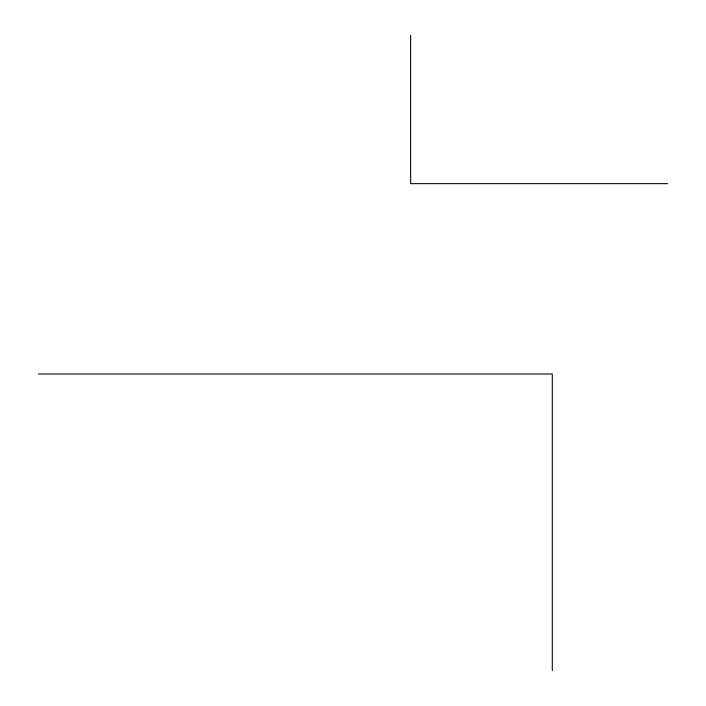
<?xml version="1.0" encoding="UTF-8"?>
<svg xmlns="http://www.w3.org/2000/svg" width="706" height="706" viewBox="0 0 706 706"><rect width="100%" height="100%" fill="white"/><g stroke="black" fill="none" stroke-linecap="round" stroke-linejoin="round"><path stroke-width="1.06" d="M667.594 183.648L410.645 183.648L410.645 35.3M38.406 374.003L552.304 374.003L552.304 670.7"/></g></svg>
